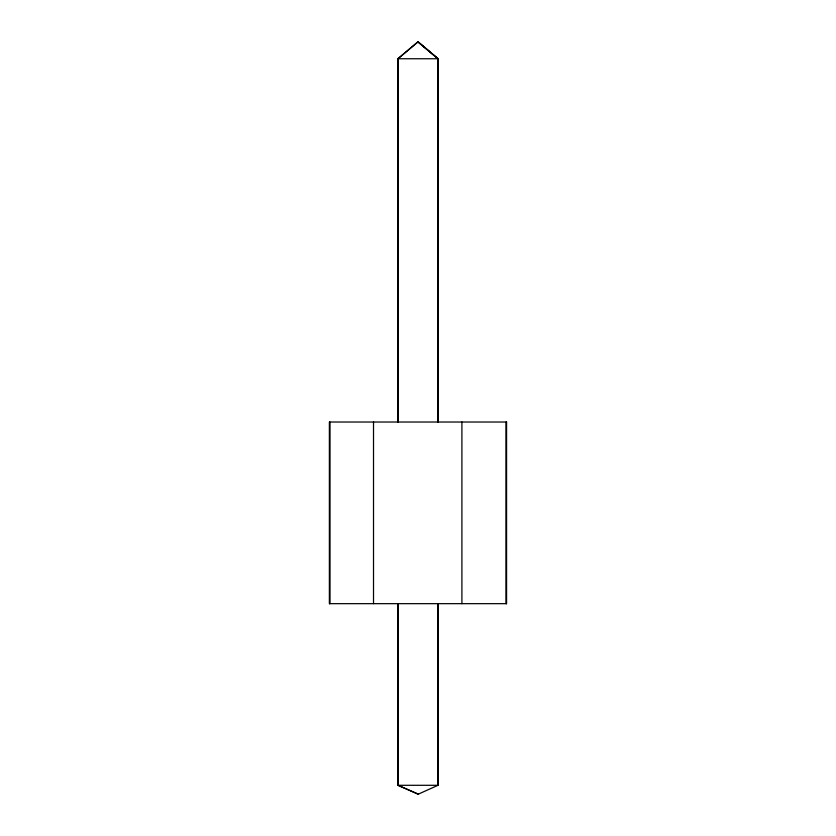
<?xml version="1.0" encoding="UTF-8"?>
<svg xmlns="http://www.w3.org/2000/svg" width="836" height="836" viewBox="0 0 836 836"><rect width="100%" height="100%" fill="white"/><g stroke="black" fill="none" stroke-linecap="round" stroke-linejoin="round"><path stroke-width="1.25" d="M397.842 58.75L417.916 41.8L437.959 58.75L397.842 58.75L397.842 422.023M437.803 603.665L437.959 785.297L418.199 794.2L397.978 785.297L397.999 603.665M437.959 785.297L397.842 785.297L397.842 603.665M397.999 785.297L418.418 794.2M417.77 41.8L437.939 58.75M506.365 422.023L506.365 603.665M506.219 422.023L506.219 603.665M461.911 422.023L461.911 603.665M438.158 422.023L438.158 58.75L418.125 41.8L397.999 58.75L397.978 422.023M438.158 603.665L438.158 785.297M437.803 58.75L437.959 422.023M398.197 58.75L398.197 422.023M398.197 603.665L398.197 785.297M373.514 422.023L373.514 603.665M329.781 422.023L329.781 603.665M329.572 422.023L329.572 603.665M506.574 422.023L329.426 422.023L329.426 603.665L506.574 603.665L506.574 422.023"/></g></svg>
